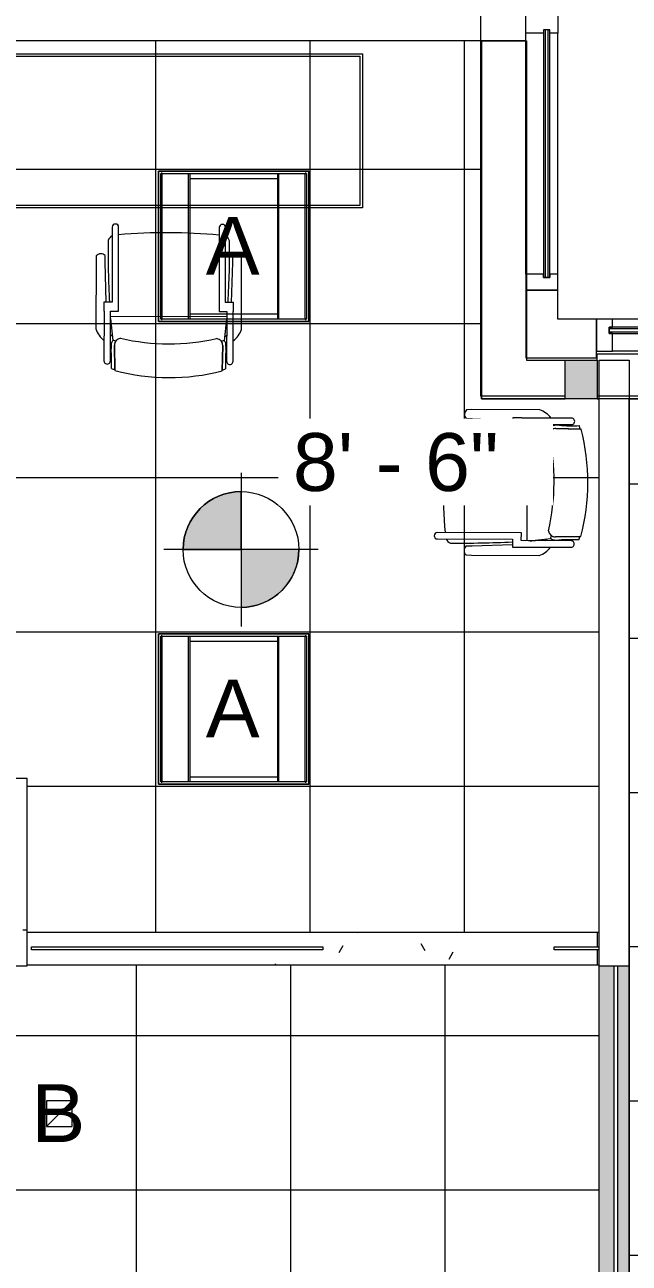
# Model space of a CAD drawing. Header units: inches. Extents: x -1206 to 1060, y -822 to 854.
# Drawn here: x -122 to -28, y 339.8 to 532.5 of the extents above; entities that cross this region are included whole.
import ezdxf

# ---------------------------------------------------------------- set-up
doc = ezdxf.new("R2010")
doc.units = ezdxf.units.IN
doc.header["$MEASUREMENT"] = 0
doc.linetypes.add('X1$0$IMPORT-2DASHES', pattern=[163.1999989663522, 71.99999854320616, -24.00000029661524, 9.599999766650162, -24.00000029661524, 9.599999766650162, -24.00000029661524])
for name, color, linetype, lineweight in [('X1$0$18_0109_REV_dwg _7_', 8, 'Continuous', 9), ('X1$0$A-Anno-Revs-FinF', 7, 'Continuous', 9), ('X1$0$A-CLNG', 13, 'Continuous', 13), ('X1$0$A-CLNG-PATT', 13, 'Continuous', 13), ('X1$0$A-WALL', 113, 'Continuous', 13), ('X1$0$A-WALL-PATT', 111, 'Continuous', 13), ('X1$0$ArchiCAD Windows_Pen_No__4', 7, 'Continuous', 9), ('X1$0$BB Shell_Pen_No__100', 250, 'Continuous', 20), ('X1$0$E-LITE-EQPM', 33, 'Continuous', 9), ('X1$0$E-LITE-EQPM-IDEN', 33, 'Continuous', 9), ('X1$0$G-ANNO-DIMS', 111, 'Continuous', 9), ('X1$0$GLZ_GLAZING', 7, 'Continuous', 9), ('X1$0$I-FURN', 30, 'Continuous', 9), ('X1$0$I-WALL', 2, 'Continuous', 13)]:
    doc.layers.add(name, color=color, linetype=linetype, lineweight=lineweight)
doc.styles.add('X1$0$Arial', font='arial.ttf', dxfattribs={"height": 8.999999999999991})
pattern_1 = [(0, (0, 0), (30.72, 7.68), [1.267, -21.773, 1.267, -21.773, -122.88]), (0, (0, 0), (30.72, 7.68), [-46.08, 1.267, -44.813, 1.267, -21.773, -53.76]), (0, (0, 0), (30.72, 7.68), [-115.2, 1.267, -14.093, 1.267, -37.133]), (120, (11.52, 3.84), (-22.01107510106448, 22.76430040425796), [1.267, -21.773, 1.267, -21.773, -122.88]), (120, (11.52, 3.84), (-22.01107510106448, 22.76430040425796), [-46.07999999999999, 1.267, -44.813, 1.267, -21.773, -53.75999999999999]), (120, (11.52, 3.84), (-22.01107510106448, 22.76430040425796), [-115.2, 1.267, -14.093, 1.267, -37.133]), (240, (15.36, 19.2), (-8.708924898935503, -30.44430040425795), [1.267, -21.773, 1.267, -21.773, -122.88]), (240, (15.36, 19.2), (-8.708924898935503, -30.44430040425795), [-46.08, 1.267, -44.813, 1.267, -21.773, -53.76]), (240, (15.36, 19.2), (-8.708924898935503, -30.44430040425795), [-115.2, 1.267, -14.093, 1.267, -37.133])]

# ---------------------------------------------------------------- blocks, each defined once
blk = doc.blocks.new('X1$0$Walls 6 - Walls 1-5281403-FIRST FLOOR RCP')
at = {"layer": 'X1$0$A-WALL', "lineweight": 9}
for p, q in [((-756.8744457852035, 844.3058798546583), (-756.8744457852035, 845.3058798518467)), ((-756.8744457852035, 845.3058798518467), (-630.8744449805408, 845.3058798518464)), ((-630.8744449805408, 845.3058798518464), (-630.8744449805408, 844.3058798546583)), ((-630.8744449805408, 844.3058798546583), (-620.3744457852035, 844.3058798546583)), ((-620.3744457852035, 844.3058798546583), (-620.3744457852035, 838.3058798546577)), ((-620.3744457852035, 838.3058798546577), (-756.8744457852036, 838.3058798546583))]:
    blk.add_line(p, q, dxfattribs=at)
blk = doc.blocks.new('X1$0$Walls 8 - Walls 1-5281614-FIRST FLOOR RCP')
at = {"layer": 'X1$0$A-WALL', "lineweight": 9}
for p, q in [((-50.92947704820059, 530.0188083799982), (-43.9294770482001, 530.0188083799981)), ((-50.92947704820138, 474.3058798546475), (-50.92947704820059, 530.0188083799982)), ((-43.9294770482001, 530.0188083799981), (-43.92947704820078, 480.3058798546586)), ((-43.92947704820078, 480.3058798546586), (-37.92947624354468, 480.3058798546586)), ((-37.92947624354469, 474.3058798546473), (-50.92947704820138, 474.3058798546475))]:
    blk.add_line(p, q, dxfattribs=at)
blk = doc.blocks.new('X1$0$Table-Multi_Use-Teknion-PRBF-R2014 - _See Type Catalog_-5472963-FIRST FLOOR RCP')
at = {"layer": 'X1$0$I-FURN'}
for p, q in [((-30.00000000000004, 12.00000000000305), (29.99999999999994, 12.00000000000305)), ((-30.00000000000004, -11.99999999999733), (-30.00000000000004, 12.00000000000305)), ((-29.59858467545087, 11.59858467545916), (29.59858467545288, 11.59858467545916)), ((-29.59858467545087, -11.59858467544744), (-29.59858467545087, 11.59858467545916)), ((29.59858467545288, 11.59858467545916), (29.59858467545288, -11.59858467544744)), ((29.99999999999994, 12.00000000000305), (29.99999999999994, -11.99999999999733)), ((29.99999999999994, -11.99999999999733), (-30.00000000000004, -11.99999999999733)), ((29.59858467545288, -11.59858467544744), (-29.59858467545087, -11.59858467544744))]:
    blk.add_line(p, q, dxfattribs=at)
blk = doc.blocks.new('X1$0$F-Haworth_Chair_X99-Seminar - X99 Seminar Chair with Glides-5005209-FIRST FLOOR RCP')
at = {"layer": 'X1$0$I-FURN'}
for p, q in [((-10.03789925041467, 10.02054672004128), (-10.03789925041468, 2.270546720041286)), ((-9.041880343971783, 2.270546720041284), (-9.041880343971773, 10.02054672004128)), ((-8.341703794206929, 11.51750402067099), (-8.422935226445931, 7.569171268942446)), ((-8.422935226445931, 7.569171268942378), (-8.344757593437171, 11.36907113963429)), ((8.4229352264474, 7.569171268942446), (8.341693495862232, 11.51800458180039)), ((8.344757593438642, 11.36907113963429), (8.422935226447402, 7.569171268942378)), ((9.041880343973242, 10.02054672004128), (9.041880343973254, 2.270546720041284)), ((10.03789925041615, 2.270546720041287), (10.03789925041614, 10.02054672004128)), ((-8.680608624318591, 6.865956946997839), (-9.041880343971679, 3.428686139214659)), ((-9.041880343971785, 5.987114718055331), (-8.748016767090451, 6.224611309484435)), ((-8.609864881544665, 6.80971196428311), (-8.234737420038105, 6.94624719432734)), ((8.234737420039576, 6.94624719432734), (8.609864881546136, 6.80971196428311)), ((9.041880343973226, 3.428686139213954), (8.680608624320058, 6.865956946997876)), ((8.748016767091922, 6.224611309484435), (9.041880343973256, 5.987114718055331)), ((-11.32417292118687, 5.05809713606885), (-11.32417292118689, -5.481649725112683)), ((11.32417292118836, -5.481649725112683), (11.32417292118834, 5.058097136068852)), ((-10.03789925041468, 2.270546720041287), (-10.06957042664375, 2.270546720041287)), ((-10.06957042664375, 2.270546720041287), (-10.06957042664375, 0.8925494641142024)), ((-9.041880343971767, 3.121849652256108), (9.041880343973244, 3.121849652256049)), ((-7.828603339574097, 2.27054672004128), (-9.041880343971783, 2.270546720041284)), ((-7.828603339574118, -10.77833585943519), (-7.828603339574097, 2.27054672004128)), ((9.041880343973254, 2.270546720041284), (7.828603339575568, 2.27054672004128)), ((7.828603339575568, 2.27054672004128), (7.828603339575589, -10.77833585943519)), ((10.06957042664522, 2.270546720041287), (10.03789925041615, 2.270546720041287)), ((10.06957042664523, 0.8925494641142024), (10.06957042664522, 2.270546720041287)), ((-10.06957042664375, 0.8925494641142024), (-8.819570426643756, 0.8925494641141984)), ((-9.918558335967687, -5.364921454247133), (-9.70548249900596, 0.8925494641141781)), ((-8.819570426643756, 0.8925494641141984), (-8.819570426643773, -10.77833585943518)), ((8.819570426645226, 0.8925494641141984), (10.06957042664523, 0.8925494641142024)), ((8.819570426645244, -10.77833585943518), (8.819570426645226, 0.8925494641141988)), ((9.70548249900743, 0.8925494641141788), (9.918558335969157, -5.364921454247133)), ((-11.32417292118691, -5.481649725112688), (-11.29500691691706, -6.316854810634502)), ((-9.918558335967687, -6.364921454247101), (-9.918558335967685, -5.364921454247133)), ((9.918558335969154, -5.364921454247133), (9.918558335969157, -6.364921454247101)), ((11.29500691691853, -6.316854810634502), (11.32417292118838, -5.481649725112688))]:
    blk.add_line(p, q, dxfattribs=at)
for centre, radius, start, end in [((0.000949253462585009, -20.29190370350039), 32.88522889743001, 75.30746400017279, 104.6959741532908), ((-9.539889797193222, 10.02054672004128), 0.4980094532214503, 359.9999999999994, 179.9999999999999), ((-36.062156889033, 10.03031532319606), 27.1981895986439, 355.9856525941349, 2.511821702568617), ((0.002064612428876344, -20.72867255372102), 33.16526181323876, 104.5765717805317, 105.5522362364541), ((-0.002064612432477464, -20.72867255373945), 33.16526181325785, 74.44776376354557, 75.42342821946744), ((36.06215688903448, 10.03031532319607), 27.19818959864391, 177.4881782974318, 184.0143474058648), ((9.539889797194691, 10.02054672004128), 0.4980094532214494, 359.9999999999994, 180), ((-5.200702521747142, 7.86450628266846), 3.739167988326883, 175.9856525941321, 189.9064203649717), ((5.200702521748712, 7.86450628266846), 3.739167988326785, 350.0935796350269, 4.01434740586763), ((-7.871855547715771, 3.924436860996667), 3.633686194922235, 126.8668785426058, 161.8210658871661), ((-4.708018724093999, -1.148173546689498), 9.612083956419132, 116.0035945894834, 116.8769337048743), ((-8.279941661204363, 7.326737456369237), 0.6133226644977439, 189.9064203649696, 237.457323793308), ((-7.369641273754433, 7.547501216865753), 1.053516844636802, 178.8213856273313, 214.7998453860052), ((-7.369641273754437, 7.547501216865815), 1.053516844636799, 178.8213856273306, 264.0446285721632), ((4.11670697531008e-13, -26.49489004856752), 33.83157789672385, 77.2284590713262, 102.7715409286742), ((7.369641273755907, 7.547501216865815), 1.053516844636798, 275.9553714277872, 1.1786143726691), ((7.369641273755902, 7.547501216865756), 1.053516844636804, 325.2001546139944, 1.178614372668946), ((8.27994166120582, 7.326737456369243), 0.6133226644977613, 302.5426762066918, 350.0935796350288), ((4.708018724095368, -1.148173546689734), 9.612083956419378, 63.12306629512592, 63.99640541051679), ((7.871855547717241, 3.924436860996666), 3.633686194922232, 18.17893411283347, 53.13312145739225), ((144.0649190457845, -7.322095333478877), 153.5187340147623, 175.4786767190276, 175.9106282055188), ((-8.236038694355733, 4.592080668149852), 0.7634741367699552, 147.6316238943941, 165.7662462431317), ((8.236038694357205, 4.592080668149854), 0.7634741367699521, 14.2337537568626, 32.3683761055843), ((-144.0649190458015, -7.322095333479727), 153.5187340147808, 4.089371794481145, 4.521323280971679), ((144.0649190457845, -7.322095333478877), 153.5187340147623, 176.9319336527, 180.5250518374341), ((-144.0649190458015, -7.322095333479727), 153.5187340147808, 359.4749481625652, 3.068066347300027), ((-10.58366280581512, -5.678823093103245), 0.9555600017661418, 221.8901436271051, 314.1098563728924), ((10.58366280581659, -5.678823093103242), 0.9555600017661438, 225.8901436271066, 318.1098563728937), ((-8.213386158982706, -8.27871519488173), 1.313538391750254, 200.0432508023748, 242.3527398639991), ((9.605649609056852e-13, 75.00753846055763), 84.9630972848002, 264.7119420667443, 275.2880579332547), ((8.213386158984177, -8.27871519488173), 1.313538391750255, 297.6472601359992, 339.9567491976242), ((-8.324086883108945, -10.77833585943518), 0.4954835435348289, 179.9999999999999, 359.9999999999991), ((8.324086883110418, -10.77833585943518), 0.495483543534827, 180, 359.9999999999992)]:
    blk.add_arc(centre, radius, start, end, dxfattribs=at)
blk = doc.blocks.new('X1$0$18_0109_REV_dwg _7__window-fixed-5632552-FIRST FLOOR RCP')
at = {"layer": 'X1$0$ArchiCAD Windows_Pen_No__4', "color": 253, "linetype": 'X1$0$IMPORT-2DASHES'}
for p, q in [((-6723.595691805847, 3788.311224593985), (-6761.095691805847, 3788.311224593985)), ((-6681.595691805847, 3788.311224593985), (-6719.595691805847, 3788.311224593985)), ((-6640.095691805847, 3788.311224593985), (-6677.595691805847, 3788.311224593985)), ((-6723.595691805847, 3783.311224593985), (-6761.103504305847, 3783.311224593985)), ((-6681.595691805847, 3783.311224593985), (-6719.595691805847, 3783.311224593985)), ((-6640.087879305847, 3783.311224593983), (-6677.595691805847, 3783.311224593983))]:
    blk.add_line(p, q, dxfattribs=at)
at = {"layer": 'X1$0$ArchiCAD Windows_Pen_No__4', "color": 253, "flags": 128}
for points in [[(-6723.170494955451, 3788.311224593985), (-6721.595691805846, 3788.311224593985), (-6720.020888656235, 3788.311224593985)], [(-6681.170494955451, 3788.311224593985), (-6679.595691805846, 3788.311224593985), (-6678.020888656235, 3788.311224593985)]]:
    blk.add_lwpolyline(points, dxfattribs=at)
at = {"layer": 'X1$0$GLZ_GLAZING', "color": 253}
for p, q in [((-6723.095691806196, 3786.811224593982), (-6761.603504278954, 3786.811224593982)), ((-6681.095691805846, 3786.811224593982), (-6720.095691778954, 3786.811224593982)), ((-6639.587879306196, 3786.811224593982), (-6678.095691778954, 3786.811224593982)), ((-6761.603504278954, 3786.315852171224), (-6723.103504306197, 3786.315852171224)), ((-6720.095691778954, 3786.315852171224), (-6681.095691805846, 3786.315852171224)), ((-6678.095691778954, 3786.315852171224), (-6639.595691806197, 3786.315852171224))]:
    blk.add_line(p, q, dxfattribs=at)
at = {"layer": 'X1$0$GLZ_GLAZING', "color": 253, "flags": 128}
for points in [[(-6763.595691805846, 3783.311224593983), (-6761.103504305847, 3783.311224593983), (-6761.103504305847, 3786.061224593985), (-6761.603504305846, 3786.061224593985), (-6761.603504305846, 3787.061224593985), (-6761.103504305847, 3787.061224593985), (-6761.095691805847, 3788.311224593985), (-6763.595691805846, 3788.311224593985), (-6763.595691805846, 3787.061224593985), (-6763.595691805846, 3786.061224593985)], [(-6719.595691805847, 3783.311224593985), (-6723.595691805847, 3783.311224593985), (-6723.595691805847, 3786.061224593985), (-6723.095691805846, 3786.061224593985), (-6723.095691805846, 3787.061224593985), (-6723.595691805847, 3787.061224593985), (-6723.595691805847, 3788.311224593985), (-6719.595691805847, 3788.311224593985), (-6719.595691805847, 3787.061224593985), (-6720.095691805846, 3787.061224593985), (-6720.095691805846, 3786.061224593985), (-6719.595691805847, 3786.061224593985)], [(-6681.095691805846, 3786.061224593982), (-6681.095691805846, 3787.061224593982), (-6720.095691778954, 3787.061224593982), (-6720.095691778954, 3786.065130843985), (-6681.587879306196, 3786.065130843985)], [(-6677.595691805847, 3783.311224593985), (-6681.595691805847, 3783.311224593985), (-6681.595691805847, 3786.061224593985), (-6681.095691805846, 3786.061224593985), (-6681.095691805846, 3787.061224593985), (-6681.595691805847, 3787.061224593985), (-6681.595691805847, 3788.311224593985), (-6677.595691805847, 3788.311224593985), (-6677.595691805847, 3787.061224593985), (-6678.095691805846, 3787.061224593985), (-6678.095691805846, 3786.061224593985), (-6677.595691805847, 3786.061224593985)], [(-6637.595691805846, 3783.311224593983), (-6637.595691805846, 3788.311224593985), (-6640.095691805847, 3788.311224593985), (-6640.087879305847, 3787.061224593985), (-6639.587879305846, 3787.061224593985), (-6639.587879305846, 3786.061224593985), (-6640.087879305847, 3786.061224593985), (-6640.087879305847, 3783.311224593983)]]:
    blk.add_lwpolyline(points, close=True, dxfattribs=at)
for points in [[(-6723.095691806196, 3786.061224593982), (-6723.095691806196, 3787.061224593982), (-6761.603504278954, 3787.061224593982), (-6761.603504278954, 3786.065130843985), (-6723.095691806196, 3786.065130843985)], [(-6639.587879306196, 3786.061224593982), (-6639.587879306196, 3787.061224593982), (-6678.095691778954, 3787.061224593982), (-6678.095691778954, 3786.065130843985), (-6639.587879306196, 3786.065130843985)]]:
    blk.add_lwpolyline(points, dxfattribs=at)
blk = doc.blocks.new('X1$0$18_0109_REV_dwg _7_-5631515-FIRST FLOOR RCP')
at = {"layer": 'X1$0$A-Anno-Revs-FinF', "color": 253, "flags": 128}
for points in [[(-6404.559926524034, 3397.316321040759), (-6411.689988332143, 3397.316321040759), (-6417.689988332143, 3397.316321040759), (-6417.689988332143, 3556.31632104076)], [(-6240.689988332141, 3339.066321040758), (-6240.689988332141, 3397.316321040759), (-6399.559926524034, 3397.316321040759)]]:
    blk.add_lwpolyline(points, dxfattribs=at)
at = {"layer": 'X1$0$BB Shell_Pen_No__100', "color": 9, "flags": 128}
blk.add_lwpolyline([(-6410.689988332144, 3413.816321040758), (-6410.689988332144, 3403.316321040758), (-6399.689988332144, 3403.316321040758), (-6399.689988332144, 3409.316321040758), (-6405.689988332144, 3409.316321040758), (-6405.689988332144, 3413.816321040758)], close=True, dxfattribs=at)
at = {"rotation": 270}
blk.add_blockref('X1$0$18_0109_REV_dwg _7__window-fixed-5632552-FIRST FLOOR RCP', (-10194.00121292613, -3223.779370765088), dxfattribs=at)
blk.add_blockref('X1$0$18_0109_REV_dwg _7__window-fixed-5632552-FIRST FLOOR RCP', (363.9057042783661, -378.9949035532268))
blk = doc.blocks.new('X1$0$L-Recessed-Axis-Duo - 2 x 2-V19-FIRST FLOOR RCP')
at = {"layer": 'X1$0$E-LITE-EQPM'}
for p, q in [((-11.70125000000001, 11.70125000000001), (-11.70124999999984, -11.70125000000018)), ((11.70125000000018, 11.70125000000001), (-11.70125000000001, 11.70125000000001)), ((11.70125000000036, -11.70125000000018), (11.70125000000018, 11.70125000000001)), ((-11.37499999999974, 11.26001541712425), (-11.37499999999974, 11.27436132113721)), ((-11.37499999999974, 11.13871248809951), (-11.37499999999974, 11.26001541712425)), ((11.37500000000194, 11.13871248809951), (-11.37499999999974, 11.13871248809951)), ((-11.3212503404504, 11.32125034045099), (-11.3212503404504, -11.32125034045033)), ((11.3212503404509, 11.32125034045099), (-11.3212503404504, 11.32125034045098)), ((11.3212503404509, -11.32125034045032), (11.3212503404509, 11.32125034045099)), ((11.37500000000194, 11.27436132113729), (11.37500000000194, 11.26001541712425)), ((11.37500000000194, 11.26001541712425), (11.37500000000194, 11.13871248809951)), ((11.32125034045096, 7.025524577924568), (-11.32125034045021, 7.025524577924568)), ((11.32125034045096, 7.015847702113351), (-11.32125034045021, 7.015847702113351)), ((-11.32125034045037, 6.85266328776862), (11.32125034045089, 6.852663287768791)), ((-10.57125025785035, 6.863553461615175), (-10.57125025785035, -6.863553461615158)), ((10.57125025785085, -6.863215716456193), (10.57125025785085, 6.863215716455894)), ((11.32125034045089, -6.852663287769643), (-11.32125034045037, -6.852663287769643)), ((11.3212503404508, -7.015847702113612), (-11.32125034045053, -7.015847702113612)), ((11.3212503404508, -7.025524577924827), (-11.32125034045053, -7.025524577924827)), ((-11.37499999999974, -11.26001541712435), (-11.37499999999974, -11.13871248810012)), ((11.37500000000194, -11.13871248810012), (-11.37499999999974, -11.13871248810012)), ((-11.37499999999974, -11.2743613211372), (-11.37499999999974, -11.26001541712435)), ((-11.3212503404504, -11.32125034045032), (11.3212503404509, -11.32125034045032)), ((11.37500000000194, -11.13871248810012), (11.37500000000194, -11.26001541712435)), ((11.37500000000193, -11.26001541712435), (11.37500000000193, -11.27436132113728)), ((-11.70124999999984, -11.70125000000018), (11.70125000000036, -11.70125000000018))]:
    blk.add_line(p, q, dxfattribs=at)
for points, knots in [([(-11.64125001675038, 11.64125001675096), (-11.64660277706012, 11.64648600304518), (-11.65431583323239, 11.65433927915206), (-11.66427681762281, 11.66427666576342), (-11.67133766628085, 11.67133580883766), (-11.67787256750439, 11.67788014914007), (-11.68380222611832, 11.6837977483684), (-11.68897699868519, 11.68898732805266), (-11.69336573628239, 11.69336016269693), (-11.69682921501146, 11.69684117998933), (-11.70022710545539, 11.70021528227364), (-11.70122677902002, 11.7012500000004), (-11.70124999999982, 11.7012500000004)], [-1, -1, -1, -1, -0.8333333333333333, -0.75, -0.6666666666666666, -0.5833333333333333, -0.5, -0.4166666666666666, -0.3333333333333333, -0.25, -0.1666666666666667, 0, 0, 0, 0]), ([(11.70125000000032, 11.7012500000004), (11.70125000000032, 11.7012267790206), (11.70021528227355, 11.70022710545597), (11.69684117998925, 11.69682921501204), (11.69336016269685, 11.69336573628298), (11.68898732805257, 11.68897699868577), (11.68379774836832, 11.6838022261189), (11.67788014913999, 11.67787256750498), (11.67133580883757, 11.67133766628143), (11.66427666576333, 11.66427681762339), (11.65433927915198, 11.65431583323298), (11.64648600304509, 11.6466027770607), (11.64125001675088, 11.64125001675096)], [0, 0, 0, 0, 0.1666666666666667, 0.25, 0.3333333333333333, 0.4166666666666666, 0.5, 0.5833333333333333, 0.6666666666666666, 0.75, 0.8333333333333334, 1, 1, 1, 1]), ([(-11.70124999999982, -11.70124999999974), (-11.70124999999982, -11.70122677901994), (-11.70021528227305, -11.70022710545531), (-11.69684117998876, -11.69682921501138), (-11.69336016269634, -11.69336573628232), (-11.68898732805207, -11.68897699868511), (-11.68379774836782, -11.68380222611823), (-11.67788014913949, -11.67787256750431), (-11.67133580883706, -11.67133766628077), (-11.66427666576283, -11.66427681762273), (-11.65433927915148, -11.65431583323231), (-11.6464860030446, -11.64660277706004), (-11.64125001675037, -11.6412500167503)], [0, 0, 0, 0, 0.1666666666666667, 0.25, 0.3333333333333333, 0.4166666666666666, 0.5, 0.5833333333333333, 0.6666666666666666, 0.75, 0.8333333333333334, 1, 1, 1, 1]), ([(11.70125000000032, -11.70124999999974), (11.70122677902052, -11.70124999999974), (11.70022710545588, -11.70021528227297), (11.69682921501196, -11.69684117998868), (11.6933657362829, -11.69336016269627), (11.68897699868568, -11.68898732805199), (11.68380222611881, -11.68379774836774), (11.67787256750489, -11.67788014913941), (11.67133766628135, -11.67133580883699), (11.66427681762331, -11.66427666576276), (11.65431583323289, -11.65433927915141), (11.64660277706061, -11.64648600304452), (11.64125001675088, -11.6412500167503)], [0, 0, 0, 0, 0.1666666666666667, 0.25, 0.3333333333333333, 0.4166666666666666, 0.5, 0.5833333333333333, 0.6666666666666666, 0.75, 0.8333333333333334, 1, 1, 1, 1])]:
    blk.add_open_spline(points, degree=3, knots=knots, dxfattribs=at)
blk = doc.blocks.new('X1$0$L-Recessed-Axis-Duo - 2 x 2-4559999-FIRST FLOOR RCP')
at = {"layer": 'X1$0$E-LITE-EQPM'}
for p, q in [((-11.70125000000027, 11.7012499999995), (-11.70125000000027, -11.70125000000061)), ((11.70124999999993, 11.7012499999995), (-11.70125000000027, 11.7012499999995)), ((11.70124999999993, -11.70125000000061), (11.70124999999993, 11.7012499999995)), ((-11.37499999999974, 11.26001541712435), (-11.37499999999974, 11.2743613211372)), ((-11.37499999999974, 11.13871248810012), (-11.37499999999974, 11.26001541712435)), ((-11.37499999999974, 11.13871248810012), (11.37500000000194, 11.13871248810012)), ((11.3212503404509, 11.32125034045032), (-11.3212503404504, 11.32125034045032)), ((-11.3212503404504, 11.32125034045033), (-11.3212503404504, -11.32125034045099)), ((11.3212503404509, -11.32125034045099), (11.3212503404509, 11.32125034045032)), ((11.37500000000193, 11.27436132113728), (11.37500000000193, 11.26001541712435)), ((11.37500000000194, 11.26001541712435), (11.37500000000194, 11.13871248810012)), ((-11.32125034045037, 7.025524577924827), (11.32125034045088, 7.025524577924827)), ((-11.32125034045037, 7.015847702113612), (11.32125034045088, 7.015847702113612)), ((-11.3212503404508, 6.852663287769047), (11.32125034045046, 6.852663287769047)), ((-10.57125025785035, 6.863553461615238), (-10.57125025785035, -6.863553461615094)), ((10.57125025785085, -6.863215716455975), (10.57125025785085, 6.863215716456113)), ((11.32125034045046, -6.852663287769302), (-11.3212503404508, -6.852663287769302)), ((-11.32125034045037, -7.015847702113351), (11.32125034045088, -7.015847702113351)), ((-11.32125034045037, -7.025524577924568), (11.32125034045088, -7.025524577924568)), ((-11.37499999999974, -11.26001541712425), (-11.37499999999974, -11.13871248809951)), ((-11.37499999999974, -11.13871248809951), (11.37500000000194, -11.13871248809951)), ((-11.37499999999974, -11.27436132113721), (-11.37499999999974, -11.26001541712425)), ((-11.3212503404504, -11.32125034045098), (11.3212503404509, -11.32125034045099)), ((11.37500000000194, -11.13871248809951), (11.37500000000194, -11.26001541712425)), ((11.37500000000194, -11.26001541712425), (11.37500000000194, -11.27436132113729)), ((-11.70125000000027, -11.70125000000061), (11.70124999999993, -11.70125000000061))]:
    blk.add_line(p, q, dxfattribs=at)
for points, knots in [([(-11.64125001675037, 11.6412500167503), (-11.6464860030446, 11.64660277706004), (-11.65433927915147, 11.65431583323231), (-11.66427666576284, 11.66427681762273), (-11.67133580883706, 11.67133766628077), (-11.67788014913949, 11.67787256750432), (-11.68379774836782, 11.68380222611823), (-11.68898732805207, 11.68897699868511), (-11.69336016269634, 11.69336573628232), (-11.69684117998876, 11.69682921501138), (-11.70021528227305, 11.70022710545531), (-11.70124999999983, 11.70122677901994), (-11.70124999999982, 11.70124999999974)], [0, 0, 0, 0, 0.1666666666666667, 0.25, 0.3333333333333333, 0.4166666666666666, 0.5, 0.5833333333333333, 0.6666666666666666, 0.75, 0.8333333333333334, 1, 1, 1, 1]), ([(11.64125001675088, 11.6412500167503), (11.64660277706061, 11.64648600304452), (11.65431583323289, 11.6543392791514), (11.66427681762331, 11.66427666576276), (11.67133766628134, 11.67133580883699), (11.67787256750489, 11.67788014913941), (11.68380222611882, 11.68379774836774), (11.68897699868568, 11.68898732805199), (11.69336573628289, 11.69336016269627), (11.69682921501196, 11.69684117998867), (11.70022710545588, 11.70021528227298), (11.70122677902052, 11.70124999999974), (11.70125000000032, 11.70124999999974)], [0, 0, 0, 0, 0.1666666666666667, 0.25, 0.3333333333333333, 0.4166666666666666, 0.5, 0.5833333333333333, 0.6666666666666666, 0.75, 0.8333333333333334, 1, 1, 1, 1]), ([(-11.70124999999982, -11.7012500000004), (-11.70122677902002, -11.7012500000004), (-11.70022710545539, -11.70021528227363), (-11.69682921501146, -11.69684117998934), (-11.69336573628239, -11.69336016269694), (-11.68897699868518, -11.68898732805265), (-11.68380222611832, -11.6837977483684), (-11.67787256750439, -11.67788014914007), (-11.67133766628084, -11.67133580883765), (-11.66427681762281, -11.66427666576342), (-11.65431583323239, -11.65433927915206), (-11.64660277706012, -11.64648600304518), (-11.64125001675038, -11.64125001675096)], [-1, -1, -1, -1, -0.8333333333333333, -0.75, -0.6666666666666666, -0.5833333333333333, -0.5, -0.4166666666666666, -0.3333333333333333, -0.25, -0.1666666666666667, 0, 0, 0, 0]), ([(11.64125001675088, -11.64125001675096), (11.6464860030451, -11.6466027770607), (11.65433927915197, -11.65431583323297), (11.66427666576334, -11.6642768176234), (11.67133580883756, -11.67133766628143), (11.67788014913999, -11.67787256750498), (11.68379774836832, -11.6838022261189), (11.68898732805257, -11.68897699868577), (11.69336016269684, -11.69336573628298), (11.69684117998925, -11.69682921501204), (11.70021528227355, -11.70022710545597), (11.70125000000031, -11.7012267790206), (11.70125000000032, -11.7012500000004)], [0, 0, 0, 0, 0.1666666666666667, 0.25, 0.3333333333333333, 0.4166666666666666, 0.5, 0.5833333333333333, 0.6666666666666666, 0.75, 0.8333333333333334, 1, 1, 1, 1])]:
    blk.add_open_spline(points, degree=3, knots=knots, dxfattribs=at)
blk = doc.blocks.new('X1$0$L-Recessed Square Downlight - 4_-4552743-FIRST FLOOR RCP')
at = {"layer": 'X1$0$E-LITE-EQPM'}
for p, q in [((-1.99999999999969, -2.00000000000022), (-1.99999999999969, 1.999999999999777)), ((-1.99999999999969, 1.999999999999777), (2.000000000000309, 1.999999999999777)), ((-1.99999999999969, 1.999999999999777), (2.000000000000309, -2.00000000000022)), ((2.000000000000309, 1.999999999999777), (2.000000000000309, -2.00000000000022)), ((2.000000000000309, -2.00000000000022), (-1.99999999999969, -2.00000000000022))]:
    blk.add_line(p, q, dxfattribs=at)
blk = doc.blocks.new('X1$0$Spot Elevations - Spot Elevation - Target Filled-49714-FIRST FLOOR RCP')
at = {"layer": 'X1$0$G-ANNO-DIMS'}
h = blk.add_hatch(color=256, dxfattribs=at)
edge = h.paths.add_edge_path(flags=0)
edge.add_line((1.249000902703301e-16, 0), (-0.09374999999999985, 0))
edge.add_arc((4.891920202254595e-16, -2.60208521396521e-16), 0.09375000000000024, 90.00000000000063, 180.0000000000003, ccw=False)
edge.add_line((1.249000902703301e-16, 0.09375000000000007), (1.249000902703301e-16, 0))
h = blk.add_hatch(color=256, dxfattribs=at)
edge = h.paths.add_edge_path(flags=0)
edge.add_line((1.249000902703301e-16, 0), (0.09375000000000029, 0))
edge.add_arc((2.289834988289385e-16, 6.245004513516504e-17), 0.09374999999999996, 269.99999999999955, 359.99999999999966, ccw=False)
edge.add_line((1.249000902703301e-16, -0.09375), (1.249000902703301e-16, 0))
for p, q in [((-2.706168622523819e-16, 0.1243846875261664), (-2.706168622523819e-16, -0.125)), ((1.249000902703301e-16, 0), (1.249000902703301e-16, 0.09375000000000007)), ((0.1250000000000001, 7.067913962433002e-16), (-0.1249999999999998, 7.067913962433002e-16)), ((-0.09374999999999985, 0), (1.249000902703301e-16, 0)), ((1.249000902703301e-16, 0), (1.249000902703301e-16, -0.09375)), ((0.09375000000000029, 0), (1.249000902703301e-16, 0))]:
    blk.add_line(p, q, dxfattribs=at)
blk.add_circle((1.249000902703301e-16, 0), 0.09375000000000007, dxfattribs=at)
for centre, radius, start, end in [((4.891920202254595e-16, -2.60208521396521e-16), 0.09375000000000024, 90.0000000000002, 179.9999999999999), ((2.289834988289385e-16, 6.245004513516504e-17), 0.09374999999999996, 269.9999999999992, 359.9999999999993)]:
    blk.add_arc(centre, radius, start, end, dxfattribs=at)
blk = doc.blocks.new('X1')
at = {"layer": 'X1$0$A-CLNG-PATT'}
h = blk.add_hatch(dxfattribs=at)
h.set_pattern_fill('FP1_1', color=256, style=0, pattern_type=2)
h.set_pattern_definition(pattern_1)
h.paths.add_polyline_path([(-32.61180375498201, -389.1941201453394), (-30.29930375498804, -389.1941201453394), (-30.29930375498804, -206.2566201453434), (-29.79930375498764, -206.2566201453434), (-29.79930375498764, -389.1941201453394), (-27.98680375499032, -389.1941201453394), (-27.98680375499032, -165.5691201453427), (-29.79930375498764, -165.5691201453427), (-29.79930375498764, -170.2566201453432), (-30.2993037549877, -170.2566201453432), (-30.2993037549877, -165.5691201453427), (-32.61180375498201, -165.5691201453427), (-32.61180375498201, -377.9417924075045)], flags=0)
h.paths.add_polyline_path([(-105.2368037549877, -304.6941201453425), (-104.611803754988, -304.6941201453422), (-104.611803754988, -178.7100796679003), (-106.611803754988, -178.7100796679003), (-106.611803754988, -262.7100796679002), (-107.1118037549879, -262.7100796679002), (-107.1118037549879, -178.7100796679003), (-108.8618037549877, -178.7100796679003), (-108.8618037549877, -304.6941201453425), (-107.1118037549879, -304.6941201453425), (-107.1118037549879, -298.7100796679001), (-106.6118037549879, -298.7100796679001), (-106.6118037549879, -304.6941201453425)], flags=0)
h.paths.add_polyline_path([(-30.2993037549877, -160.9441201453454), (-30.2993037549877, -154.944120145342), (-29.79930375498764, -154.944120145342), (-29.79930375498764, -160.9441201453454), (-27.98680375499032, -160.9441201453454), (-27.98680375498486, 13.9851245794365), (-29.7993037549873, 13.9851245794365), (-29.7993037549873, -118.944120145342), (-30.29930375498753, -118.944120145342), (-30.29930375498753, 13.9851245794365), (-32.61180375498201, 13.9851245794365), (-32.61180375498201, -160.9441201451817)], flags=0)
h.paths.add_polyline_path([(-30.29930375498736, 18.61012457943655), (-30.29930375498736, 23.61012457943883), (-29.7993037549873, 23.61012457943883), (-29.7993037549873, 18.61012457943655), (-27.98680375498486, 18.61012457943655), (-27.98680375498486, 233.759077486753), (-29.79930375498696, 233.759077486753), (-29.79930375498696, 59.610124579439), (-30.29930375498736, 59.610124579439), (-30.29930375498702, 233.759077486753), (-32.61180375498201, 233.759077486753), (-32.61180375498201, 18.61012457959293)], flags=0)
h.paths.add_polyline_path([(-30.29930375498702, 238.3840774867529), (-30.29930375498702, 244.9636148551555), (-29.79930375498696, 244.9636148551555), (-29.79930375498696, 238.3840774867529), (-27.98680375498486, 238.3840774867529), (-27.99142728802024, 386.055879854658), (-29.79930375498662, 386.055879854658), (-29.79930375498662, 280.9636148551555), (-30.29930375498685, 280.9636148551555), (-30.29930375498685, 386.055879854658), (-32.61180375498201, 386.055879854658), (-32.61180375498201, 238.3840774868144)], flags=0)
h.paths.add_polyline_path([(-150.1794770482082, 386.0558798546584), (-150.1794770482082, 391.0558798546583), (-223.0857920039768, 391.0558798546583), (-223.0857920039768, 389.0558798546589), (-216.460792003977, 389.0558798546584), (-216.460792003977, 388.5558798546585), (-223.0857920039768, 388.5558798546583), (-223.0857920039768, 386.0558798546587), (-178.9641361878239, 386.0558798546584)], flags=0)
h.paths.add_polyline_path([(-178.9641361878239, 388.5558798546583), (-180.460792003977, 388.5558798546583), (-180.460792003977, 389.0558798546584), (-150.7732920039769, 389.0558798546584), (-150.7732920039769, 388.5558798546583)], flags=0)
h.paths.add_polyline_path([(-225.5701190574356, 535.0188083799981), (-223.3201190574354, 535.0188083799981), (-223.3201190574354, 600.5346993987056), (-225.5701190574354, 600.5346993987056), (-225.5701190574354, 575.7899691922055), (-226.0701190574355, 575.7899691922055), (-226.0701190574355, 600.5346993987056), (-228.3201190574353, 600.5346993987056), (-228.3201190574353, 535.0188083799987), (-226.0701190574353, 535.0188083799981), (-226.0701190574355, 539.7899691922054), (-225.5701190574356, 539.7899691922054)], flags=0)
h.paths.add_polyline_path([(-798.3452369940321, 596.0013681427654), (-798.3452369940321, 620.5013681427655), (-797.845236994032, 620.5013681427655), (-797.845236994032, 596.0013681427654), (-795.932031569259, 596.0013681427654), (-795.9320315692585, 661.3058805252114), (-732.1809041668897, 661.3058805252115), (-732.1809041668897, 663.0346993987076), (-756.085790536625, 663.0346993987075), (-756.085790536625, 663.5346993987075), (-732.1809041668897, 663.5346993987074), (-732.1809041668897, 666.2846993987077), (-796.0327179414948, 666.2846993987077), (-796.0327179414948, 663.5346993987077), (-792.0857905366249, 663.5346993987077), (-792.0857905366249, 663.0346993987079), (-796.0327179414948, 663.0346993987079), (-796.0327179414948, 661.3215774867521), (-797.845236994032, 661.3058805252118), (-797.845236994032, 656.5013681427656), (-798.3452369940321, 656.5013681427656), (-798.3452369940321, 661.3058805252118), (-800.9320315692589, 661.3058805252118), (-800.9320315692589, 596.0013681427654)], flags=0)
h.paths.add_polyline_path([(-468.3735939549146, 661.284699398707), (-468.3735939549146, 663.034699398707), (-492.27848032465, 663.0346993987071), (-492.27848032465, 663.534699398707), (-468.3735939549146, 663.534699398707), (-468.3735939549146, 666.2846993987058), (-532.9096790850751, 666.2846993987064), (-532.9096790850751, 663.534699398707), (-528.2784803246498, 663.534699398707), (-528.2784803246498, 663.0346993987072), (-532.9096790850751, 663.0346993987072), (-532.9096790850751, 661.2846993987075), (-505.6419709743761, 661.284699398707)], flags=0)
h.paths.add_polyline_path([(-537.5346790850749, 661.2846993987075), (-537.5346790850749, 663.0346993987071), (-540.7221790850754, 663.0346993987072), (-540.7221790850754, 663.534699398707), (-537.5346790850749, 663.534699398707), (-537.5346790850749, 666.2846993987077), (-600.6270654548108, 666.2846993987077), (-600.6270654548108, 663.5346993987072), (-576.7221790850756, 663.5346993987072), (-576.7221790850756, 663.0346993987072), (-600.6270654548108, 663.0346993987073), (-600.6270654548108, 661.2846993987075)], flags=0)
h.paths.add_polyline_path([(-394.5358937759141, 661.4311993415519), (-232.0701190574355, 661.4311993415519), (-232.0701190574355, 663.034699398706), (-354.3483937759141, 663.034699398706), (-354.3483937759141, 663.5346993987065), (-232.0701190574355, 663.5346993987065), (-232.0701190574355, 666.2846993987065), (-394.5358937759137, 666.2846993987065), (-394.5358937759137, 663.5346993987067), (-390.3483937759143, 663.5346993987067), (-390.3483937759143, 663.0346993987067), (-394.5358937759137, 663.0346993987067), (-394.5358937759141, 662.055879854658)], flags=0)
h = blk.add_hatch(dxfattribs=at)
h.set_pattern_fill('FP1_12', color=256, style=0, pattern_type=2)
h.set_pattern_definition([(90, (-77.612, 462.037), (24, -1.469576158976824e-15), []), (0, (-77.612, 462.037), (0, -24), [])])
h.paths.add_polyline_path([(-72.49788618782382, 391.3058798546587), (-32.61180375498457, 391.3058798546587), (-32.61180375498474, 474.3058798546586), (-50.92947704820056, 474.3058798546477), (-50.92947704819971, 530.0188083799986), (-131.4607920039768, 530.0188083799986), (-131.4607920039769, 415.3058798546584), (-121.679477048208, 415.3058798546584), (-121.6794770482082, 391.3058798546589), (-93.79113618782388, 391.3058798546587)], flags=0)
h.paths.add_polyline_path([(-101.1879756299808, 414.3361722423285), (-101.1879756299847, 437.7385159923267), (-77.78563187998468, 437.7385159923285), (-77.82119868782392, 414.3361722423285), (-99.11444868782381, 414.3361722423285)], flags=0)
h.paths.add_polyline_path([(-77.78563187998468, 486.3361722423285), (-101.1879756299847, 486.3361722423302), (-101.1879756299831, 509.7385159923301), (-77.78563187998297, 509.7385159923284), (-77.78563187998468, 489.0448638424953)], flags=0)
h = blk.add_hatch(dxfattribs=at)
h.set_pattern_fill('FP1_21', color=256, style=0, pattern_type=2)
h.set_pattern_definition([(90, (44.01300000000001, 389.06), (24, -1.469576158976824e-15), []), (0, (44.01300000000001, 389.06), (0, -24), [])])
h.paths.add_polyline_path([(-8.618136187823835, 238.3840774867529), (126.0705229517907, 238.3840774867529), (126.0705229517907, 386.0558798546582), (101.0705229517918, 386.0558798546582), (101.0705229517918, 416.0558798546585), (126.0705229517907, 416.0558798546585), (126.0705229517924, 474.3058798574672), (-27.98680375498418, 474.3058798574672), (-27.98680375498486, 238.3840774867529)], flags=0)
h.paths.add_polyline_path([(92.16944624501762, 269.0289450841278), (68.10694624501512, 269.0589450757571), (68.13694623664223, 293.0914450841325), (92.16944624501762, 293.0614450925074), (92.16944624501762, 269.0309895339819)], flags=0)
h.paths.add_polyline_path([(20.10944626176802, 269.0289450841298), (-3.893053754984521, 269.0589450757545), (-3.863053763359801, 293.0914450841318), (20.16944624501764, 293.0614450925067), (20.13944625339274, 269.0289450841298), (20.12497540013885, 269.0289450841298)], flags=0)
h.paths.add_polyline_path([(14.99128574546057, 270.4889448262809), (14.99128574546057, 291.6314453419822), (1.285106744573227, 291.6314453419822), (1.285106744573227, 270.4889448262809), (12.67511381217605, 270.4889448262809)], flags=0)
h.paths.add_polyline_path([(81.87817631217614, 270.4889448262818), (86.99128574545936, 270.4889448262818), (86.99128574545936, 291.6314453419829), (73.28510674457202, 291.6314453419829), (73.28510674457202, 270.4889448262818), (76.55486381217604, 270.4889448262818)], flags=0)
h.paths.add_polyline_path([(68.43702437002013, 341.3590232091278), (68.43702437001808, 364.7613669591278), (91.83936812001774, 364.76136695913), (91.83936812001944, 341.3590232091297), (71.23155131217611, 341.3590232091297)], flags=0)
h.paths.add_polyline_path([(12.67511381217605, 341.3590232091282), (-3.56297562998003, 341.3590232091304), (-3.56297562998003, 364.7613669591302), (19.8393681200198, 364.7613669591278), (19.83936812001792, 341.3590232091282), (17.99842631217615, 341.3590232091282)], flags=0)
h.paths.add_polyline_path([(-3.56297562997986, 413.3590232091302), (-3.562975629981565, 436.76136695913), (19.83936812001962, 436.7613669591312), (19.8393681200198, 413.3590232091317), (-3.294823687823907, 413.3590232091317)], flags=0)
h.paths.add_polyline_path([(84.5398325621761, 413.3590232091312), (68.43702437001808, 413.3590232091312), (68.43702437001961, 436.7613669591312), (91.83936812002013, 436.7613669591297), (91.8393681200174, 413.3590232091312), (87.20148881217607, 413.3590232091312)], flags=0)
h = blk.add_hatch(dxfattribs=at)
h.set_pattern_fill('FP1_1', color=256, style=0, pattern_type=2)
h.set_pattern_definition(pattern_1)
h.paths.add_polyline_path([(-93.79113618782388, 386.2036525440901), (-32.93203156925852, 386.2036525440901), (-32.93203156925852, 388.5558798546578), (-39.61180375498468, 388.5558798546578), (-39.61180375498468, 389.055879854692), (-32.93203156925852, 389.0558798547114), (-32.93203156925852, 391.3058798546587), (-121.6794770482082, 391.3058798546587), (-121.6794770482082, 386.2036525440901), (-120.9294770482082, 386.2036525440901)], flags=0)
h.paths.add_polyline_path([(-120.9294770482082, 388.555879854658), (-120.9294770482082, 389.055879854658), (-75.6118037549845, 389.055879854658), (-75.6118037549845, 388.555879854658), (-93.79113618782388, 388.555879854658)], flags=0)
h = blk.add_hatch(dxfattribs=at)
h.set_pattern_fill('FP1_30', color=256, style=0, pattern_type=2)
h.set_pattern_definition([(90, (-128.612, -8.796), (24, -1.469576158976824e-15), []), (0, (-128.612, -8.796), (0, -24), [])])
h.paths.add_polyline_path([(-93.79113618782388, -406.1941201481503), (-32.61180375498713, -406.1941201481503), (-32.61180375498201, 386.2036525440901), (-121.6794770482082, 386.2036525440901), (-121.6794770482082, 386.0558798546582), (-223.0857920039768, 386.0558798546587), (-223.0857920039768, 339.20365254409), (-104.6118037549905, 339.2036525440895), (-104.6118037549905, 334.2036525440899), (-104.6607779913061, 334.2036525440899), (-104.6607779913061, 208.0082674119975), (-104.6118037549873, 208.0082674119975), (-104.6118037549871, 71.24690165204815), (-104.6607779913061, 71.24690165204815), (-104.6607779913061, -54.94412014534191), (-104.6118037549876, -54.94412014534191), (-104.6118037549878, -343.9441201453427), (-104.6607779913061, -343.9441201453427), (-104.6607779913061, -406.1941201481503)], flags=0)
at = {"layer": 'X1$0$A-WALL-PATT', "lineweight": 9}
blk.add_hatch(color=7, dxfattribs=at).paths.add_polyline_path([(-37.92947624354456, 474.3058798546477), (-32.92947624354451, 474.3058798546586), (-32.92947624354451, 480.3058798546588), (-37.92947624354456, 480.3058798546588), (-37.92947624354456, 475.8084263424952)], flags=0)
h = blk.add_hatch(dxfattribs=at)
h.set_pattern_fill('FP1_1', color=256, style=0, pattern_type=2)
h.set_pattern_definition(pattern_1)
h.paths.add_polyline_path([(-121.6794770482082, 386.0558798546582), (-121.6794770482082, 414.6808798546583), (-122.3044770482081, 414.6808798546583), (-122.3044770482083, 386.0558798546582)], flags=0)
at = {"layer": 'X1$0$A-CLNG'}
for p, q in [((-50.92947704820059, 530.0188083799981), (-50.92947704820067, 474.3058798546475)), ((-101.1879756299832, 509.7385159923301), (-101.1879756299849, 486.3361722423301)), ((-77.78563187998317, 509.7385159923282), (-101.1879756299832, 509.7385159923301)), ((-77.78563187998489, 486.3361722423284), (-77.78563187998317, 509.7385159923284)), ((-101.1879756299849, 486.3361722423301), (-77.78563187998489, 486.3361722423284)), ((-50.92947704820067, 474.3058798546475), (-37.92947624354473, 474.3058798546475)), ((-32.92947624354468, 474.3058798546579), (-32.61180375498463, 474.3058798546586)), ((-27.98680375498462, 474.3058798574671), (126.0705229517921, 474.3058798574671)), ((-101.1879756299849, 437.7385159923265), (-101.1879756299829, 414.3361722423265)), ((-77.78563187998488, 437.7385159923285), (-101.1879756299849, 437.7385159923265)), ((-77.78563187998286, 414.3361722423285), (-77.78563187998489, 437.7385159923285)), ((-101.1879756299828, 414.3361722423265), (-77.78563187998286, 414.3361722423285)), ((-121.6794770482084, 391.3058798546589), (-32.61180375498476, 391.3058798546586)), ((-32.93203156925878, 391.3058798546589), (-32.93203156925878, 389.055879854658)), ((-32.93203156925878, 388.5558798546578), (-32.93203156925878, 386.2036525440899)), ((-32.61180375498218, 386.2036525440901), (-121.6794770482084, 386.2036525440899)), ((-32.61180375498423, 238.384077486753), (-32.61180375498423, 386.0558798546579)), ((-27.98680375498469, 386.0558798546579), (-27.98680375498469, 238.384077486753))]:
    blk.add_line(p, q, dxfattribs=at)
at = {"layer": 'X1$0$A-WALL'}
for p, q in [((-32.61180375498479, 386.0558798546579), (-32.61180375498461, 480.3058798546586)), ((-32.61180375498461, 480.3058798546586), (-27.98680375498462, 480.3058798546586)), ((-27.98680375498462, 480.3058798546586), (-27.98680375498479, 386.0558798546579)), ((-27.98680375498479, 386.0558798546579), (-32.61180375498479, 386.0558798546579))]:
    blk.add_line(p, q, dxfattribs=at)
at = {"layer": 'X1$0$I-WALL'}
for p, q in [((-44.08579200397665, 535.0188083799981), (-44.08579200397667, 530.0188083799981)), ((-44.08579200397667, 530.0188083799981), (-131.4607920039767, 530.0188083799984)), ((-150.1794770482083, 415.3058798546584), (-121.6794770482083, 415.3058798546583)), ((-121.6794770482083, 415.3058798546583), (-121.6794770482084, 386.0558798546583)), ((-120.9294770482083, 388.5558798546582), (-120.9294770482083, 389.0558798546582)), ((-120.9294770482083, 389.0558798546582), (-75.61180375498475, 389.055879854658)), ((-75.61180375498475, 388.555879854658), (-120.9294770482083, 388.5558798546582)), ((-75.61180375498475, 389.055879854658), (-75.61180375498475, 388.555879854658)), ((-39.61180375498473, 388.555879854658), (-39.61180375498473, 389.0558798546579)), ((-39.61180375498473, 389.0558798546579), (-32.61180375498478, 389.0558798546579)), ((-32.61180375498478, 388.555879854658), (-39.61180375498473, 388.555879854658)), ((-121.6794770482084, 386.0558798546583), (-150.1794770482083, 386.0558798546584)), ((-30.29930375498708, 280.9636148551555), (-30.29930375498691, 386.0558798546579)), ((-29.79930375498691, 386.0558798546579), (-29.79930375498708, 280.9636148551555))]:
    blk.add_line(p, q, dxfattribs=at)
at = {"layer": 'X1$0$I-WALL', "color": 8, "lineweight": 20}
for p, q in [((-37.92947624354473, 474.3058798546586), (-37.92947624354472, 480.3058798546586)), ((-37.92947624354472, 480.3058798546586), (-32.92947624354472, 480.3058798546586)), ((-32.92947624354472, 480.3058798546586), (-32.92947624354473, 474.3058798546586)), ((-32.92947624354473, 474.3058798546586), (-37.92947624354473, 474.3058798546586))]:
    blk.add_line(p, q, dxfattribs=at)
at = {"layer": 'X1$0$18_0109_REV_dwg _7_', "color": 253}
blk.add_blockref('X1$0$18_0109_REV_dwg _7_-5631515-FIRST FLOOR RCP', (6366.63045028049, -2922.602787536267), dxfattribs=at)
at = {"layer": 'X1$0$A-WALL', "lineweight": 9}
for name, p in [('X1$0$Walls 8 - Walls 1-5281614-FIRST FLOOR RCP', (0, 0)), ('X1$0$Walls 6 - Walls 1-5281403-FIRST FLOOR RCP', (723.9449695416588, -363.9999999971907))]:
    blk.add_blockref(name, p, dxfattribs=at)
at = {"layer": 'X1$0$E-LITE-EQPM', "extrusion": (0, 0, -1)}
for name, p, rotation in [('X1$0$L-Recessed-Axis-Duo - 2 x 2-4559999-FIRST FLOOR RCP', (89.4868037549837, 498.0373441173289), 90.00000000000422), ('X1$0$L-Recessed-Axis-Duo - 2 x 2-V19-FIRST FLOOR RCP', (89.48680375498354, 426.0373441173277), 269.9999999999951), ('X1$0$L-Recessed Square Downlight - 4_-4552743-FIRST FLOOR RCP', (116.6118037549911, 363.0719595141672), 180)]:
    blk.add_blockref(name, p, dxfattribs=dict(at, rotation=rotation))
at = {"layer": 'X1$0$G-ANNO-DIMS', "xscale": 95.99999999999994, "yscale": 95.99999999999994, "zscale": 95.99999999999994}
blk.add_blockref('X1$0$Spot Elevations - Spot Elevation - Target Filled-49714-FIRST FLOOR RCP', (-88.35308411998108, 450.8680133978903), dxfattribs=at)
at = {"layer": 'X1$0$I-FURN'}
for name, p, rotation in [('X1$0$Table-Multi_Use-Teknion-PRBF-R2014 - _See Type Catalog_-5472963-FIRST FLOOR RCP', (-99.46079200397706, 516.0188083800016), 180), ('X1$0$F-Haworth_Chair_X99-Seminar - X99 Seminar Chair with Glides-5005209-FIRST FLOOR RCP', (-99.59672674469223, 490.2083803109642), 179.8040921775624), ('X1$0$F-Haworth_Chair_X99-Seminar - X99 Seminar Chair with Glides-5005209-FIRST FLOOR RCP', (-46.98510660823528, 461.2923170735664), 269.8040921775614)]:
    blk.add_blockref(name, p, dxfattribs=dict(at, rotation=rotation))
at = {"layer": 'X1$0$E-LITE-EQPM-IDEN', "char_height": 8.999999999999991, "width": 10.30199999999999, "attachment_point": 1, "style": 'X1$0$Arial'}
for s, insert in [('A', (-93.83886621336504, 502.6271063680636)), ('A', (-93.83886621336488, 430.627106368062)), ('B', (-120.9638660411714, 367.6617217649019))]:
    blk.add_mtext(s, dxfattribs=dict(at, insert=insert))
at = {"layer": 'X1$0$G-ANNO-DIMS', "insert": (-80.28421754896249, 468.9758804931441), "char_height": 9, "width": 38.23472022955523, "attachment_point": 1, "line_spacing_factor": 0.9417779076525876, "style": 'X1$0$Arial', "bg_fill": 3, "box_fill_scale": 1.25, "bg_fill_color": 256, "bg_fill_true_color": 13158600, "bg_fill_transparency": 0}
blk.add_mtext('8\' - 6"', dxfattribs=at)

msp = doc.modelspace()

# ---------------------------------------------------------------- block references
at = {"color": 253}
msp.add_blockref('X1', (0, 0), dxfattribs=at)

doc.saveas('drawing.dxf')
